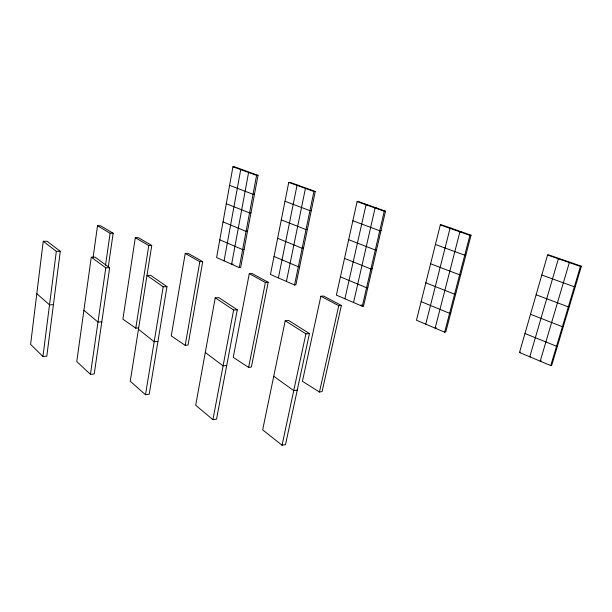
<?xml version="1.0" encoding="UTF-8"?>
<svg xmlns="http://www.w3.org/2000/svg" width="612" height="612" viewBox="0 0 612 612"><rect width="100%" height="100%" fill="white"/><g stroke="black" fill="none" stroke-linecap="round" stroke-linejoin="round"><path stroke-width="0.92" d="M43.23 241.273L30.6 344.365L42.947 356.505L46.795 356.199L60.274 251.325L47.124 241.281L43.23 241.273L56.327 251.341L60.274 251.325M42.947 356.505L56.327 251.341M91.264 257.201L76.768 361.577L90.438 374.353L94.225 373.986L109.663 267.788L95.09 257.162L91.264 257.201L105.784 267.849L109.663 267.788M93.062 257.698L97.515 225.782L100.521 225.767L113.151 233.233L108.255 267.039M105.516 265.279L110.122 233.271L97.515 225.782M90.438 374.353L105.784 267.849M166.977 286.653L163.19 286.776L146.964 275.446L150.705 275.354L166.977 286.653L149.198 394.289L145.495 394.725L130.249 381.215L151.738 245.435L138.258 237.655L135.306 237.708L122.897 319.181L135.78 328.185L138.702 327.91M135.78 328.185L148.762 245.511L135.306 237.708M145.495 394.725L163.19 286.776M185.214 253.452L171.253 335.912L185.207 345.367L188.052 345.038L202.71 261.569L188.091 253.36L185.214 253.452L199.818 261.684L202.71 261.569M185.207 345.367L199.818 261.684M232.942 166.77L216.61 257.568L239.261 267.605L240.684 267.413L258.027 175.353L234.396 166.762L232.942 166.77L256.581 175.376L258.027 175.353M215.225 297.807L195.695 405.251L212.93 419.671L216.526 419.159L237.288 309.802L218.851 297.646L215.225 297.807L233.623 309.993L237.288 309.802M224.069 260.873L240.723 169.6L242.176 169.585M239.261 267.605L256.581 175.376M212.93 419.671L233.623 309.993M249.275 273.663L233.241 357.362L248.625 367.414L251.371 367.024L268.178 282.277L252.045 273.51L249.275 273.663L265.394 282.453L268.178 282.277M248.625 367.414L265.394 282.453M288.734 182.414L270.458 274.451L294.548 284.993L295.902 284.771L315.279 191.449L290.111 182.384L288.734 182.414L313.918 191.502L315.279 191.449M278.391 277.917L297.019 185.405L298.396 185.36M286.424 281.436L305.419 188.435L306.78 188.381M285.207 320.726L262.67 429.846L282.033 445.238L285.498 444.641L309.435 333.555L288.703 320.497L285.207 320.726L305.908 333.831L309.435 333.555M294.548 284.993L313.918 191.502M282.033 445.238L305.908 333.831M320.856 296.246L302.427 381.299L319.456 392.04L322.08 391.565L341.389 305.442L323.503 296.032L320.856 296.246L338.742 305.686L341.389 305.442M357.11 201.6L336.378 295.114L362.289 306.291L363.543 306.031L385.506 211.178L358.395 201.524L357.11 201.6L384.244 211.278L385.506 211.178M319.456 392.04L338.742 305.686M344.9 298.794L366.037 204.783L367.315 204.699M353.537 302.519L375.079 208.003L376.349 207.919M362.289 306.291L384.244 211.278M440.319 224.941L416.474 320.221L444.664 332.201L445.804 331.88L471.041 235.222L441.482 224.818L440.319 224.941L469.917 235.36L471.041 235.222M425.745 324.161L450.049 228.368L451.197 228.238M444.664 332.201L469.917 235.36M519.504 352.52L547.556 255.02L548.543 254.837L581.4 266.235L551.733 365.173L550.762 365.571L519.504 352.52L520.514 352.152M550.762 365.571L580.459 266.442L581.4 266.235M541.184 360.774L540.205 361.157L569.336 262.586L570.292 262.38M530.78 356.436L529.785 356.811L558.374 258.777L559.345 258.585M557.509 345.902L556.545 346.262L524.966 333.517M563.361 326.372L562.405 326.701L530.505 314.277M569.298 306.597L568.341 306.88L536.12 294.777M436.295 327.841L435.147 328.154L459.918 231.841L461.05 231.703M575.311 286.546L574.362 286.798L541.796 275.025M450.723 313.038L449.591 313.321L421.125 301.639M455.703 293.951L454.571 294.204L425.83 282.82M460.752 274.627L459.62 274.842L430.603 263.772M367.827 287.525L366.573 287.755L340.425 276.861M465.862 255.051L464.738 255.227L435.43 244.479M372.165 268.79L370.903 268.989L344.518 258.386M299.689 266.557L298.335 266.74L274.031 256.474M376.556 249.826L375.294 249.994L348.664 239.69M297.241 390.15L293.745 390.594L273.732 376.296M233.05 264.04L231.619 264.216L248.602 172.469L250.048 172.454M303.514 248.12L302.16 248.273L277.641 238.29M244.073 249.436L242.643 249.597L219.8 239.828M381.001 230.625L379.746 230.755L352.856 220.764M226.715 365.494L223.082 365.854L205.288 352.497M307.392 229.454L306.031 229.577L281.291 219.892M247.5 231.244L246.062 231.367L223.028 221.881M157.927 341.442L154.186 341.726L138.457 329.264M311.309 210.566L309.947 210.658L284.985 201.264M250.966 212.838L249.528 212.93L226.295 203.727M101.806 321.828L97.974 322.05L83.89 310.292M53.42 304.677L49.518 304.845L36.812 293.699M254.47 194.211L253.039 194.264L229.599 185.36M148.762 245.511L151.738 245.435M110.122 233.271L113.151 233.233M547.556 255.02L580.459 266.442M360.927 304.898L363.543 306.031"/></g></svg>
